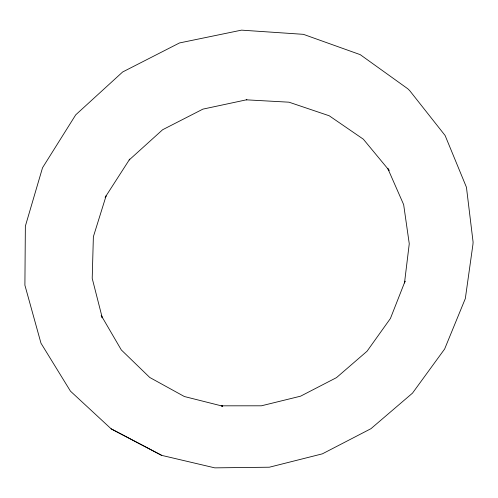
<?xml version="1.0" encoding="UTF-8"?>
<svg xmlns="http://www.w3.org/2000/svg" width="498" height="498" viewBox="0 0 498 498"><rect width="100%" height="100%" fill="white"/><g stroke="black" fill="none" stroke-linecap="round" stroke-linejoin="round"><path stroke-width="0.75" d="M246.865 99.731L202.916 109.124L162.609 129.748L129.156 159.989L129.741 159.105L105.14 197.351L106.099 195.888L93.375 236.712L92.211 278.376L102.283 317.83L101.443 315.987M246.379 99.837L289.008 102.19L329.215 115.773L363.335 139.185L389.137 170.378L388.004 168.698M161.701 455.377L214.787 467.859L269.362 467.211L322.362 453.846L370.942 428.697L412.487 393.146L444.633 349.017L465.331 298.557L472.926 244.506L473.1 242.165L466.445 187.273L445.112 135.506L409.711 90.648L407.806 88.787L360.228 54.649L303.413 34.337L241.518 30.141L179.517 42.94L122.651 71.98L75.727 114.839L42.529 167.758L25.361 226.142L24.9 285.211L40.979 343.209L70.455 391.154L111.141 428.834L161.701 455.377L111.141 428.834M101.162 315.377L121.307 349.926L149.755 377.472L184.353 396.52L222.724 406.187L221.199 405.826L261.406 405.802L300.587 396.178L336.486 377.633L367.038 351.239L390.42 318.477L405.092 281.165L404.494 282.976L409.263 243.759L403.654 204.616L387.93 168.834"/></g></svg>
